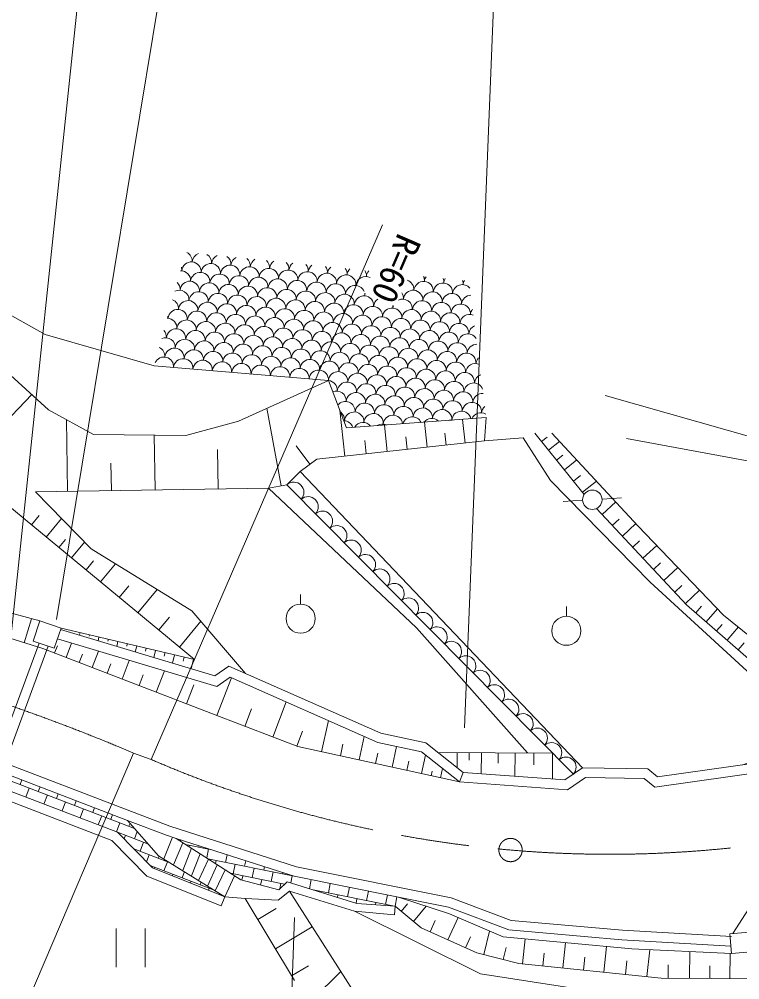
# Model space of a CAD drawing. Units: millimetres, scale not verified. Extents: x 40000 to 680000, y 20000 to 380000.
# Drawn here: x 437466 to 474568, y 269650 to 319129 of the extents above; entities that cross this region are included whole.
import ezdxf
from ezdxf.enums import TextEntityAlignment as Align

# ---------------------------------------------------------------- set-up
doc = ezdxf.new("R2010")
doc.units = ezdxf.units.MM
doc.header["$LTSCALE"] = 1000
doc.linetypes.add('CHAIN', pattern=[18.5, 12, -1.5, 3.5, -1.5])
for name, color, linetype, lineweight in [('M-BGD', 7, 'Continuous', 13), ('M-BMK', 2, 'CHAIN', 13), ('M-STR-HTXT', 7, 'Continuous', 13)]:
    doc.layers.add(name, color=color, linetype=linetype, lineweight=lineweight)
doc.styles.add('ＭＳ ゴシック', font='')
doc.styles.get('ＭＳ ゴシック').set_extended_font_data('MS Gothic')

msp = doc.modelspace()

# ---------------------------------------------------------------- linework, layer by layer
at = {"layer": 'M-BGD'}
for p, q in [((434627, 305210), (438799, 302893)), ((438799, 302893), (444418, 301271)), ((444418, 301271), (453399, 300517)), ((453399, 300517), (454325, 298084)), ((434630, 296147), (438110, 299798)), ((467639, 299740), (476966, 297101)), ((450948, 295094), (450223, 299089)), ((454238, 296627), (453982, 298986)), ((439957, 294810), (439897, 298503)), ((454325, 298084), (461510, 298606)), ((458478, 297087), (458338, 298375)), ((460427, 297299), (460295, 298517)), ((461510, 298606), (461422, 297407)), ((456417, 296863), (456269, 298225)), ((444463, 294882), (444417, 297698)), ((452798, 296470), (461422, 297407)), ((455328, 296745), (455254, 297426)), ((457448, 296975), (457378, 297619)), ((459453, 297193), (459387, 297802)), ((461422, 297407), (463421, 297564)), ((464015, 297813), (466557, 294652)), ((464362, 297382), (464644, 297608)), ((464725, 296931), (465288, 297384)), ((447710, 294935), (447678, 296965)), ((452436, 296203), (451731, 297158)), ((451933, 295832), (452798, 296470)), ((465134, 296422), (465452, 296678)), ((465543, 295913), (466179, 296425)), ((442210, 294846), (442187, 296254)), ((451250, 295148), (451933, 295832)), ((466475, 280568), (451933, 295832)), ((466004, 295339), (466363, 295628)), ((438301, 294783), (450303, 294977)), ((450303, 294977), (451250, 295148)), ((466002, 280245), (451250, 295148)), ((466466, 294765), (467183, 295342)), ((446488, 286148), (436153, 294696)), ((467475, 294410), (468473, 294472)), ((465479, 294285), (466477, 294347)), ((467185, 293924), (471826, 288971)), ((467480, 293609), (468181, 294267)), ((438099, 293086), (438493, 293561)), ((438860, 292456), (439647, 293407)), ((468002, 293052), (468350, 293379)), ((468524, 292496), (469220, 293148)), ((439511, 291918), (439848, 292325)), ((440162, 291379), (440835, 292193)), ((469054, 291930), (469408, 292261)), ((469584, 291364), (470292, 292026)), ((440908, 290763), (441294, 291229)), ((441654, 290146), (442425, 291078)), ((470125, 290787), (470485, 291125)), ((470665, 290210), (471386, 290886)), ((427639, 290126), (438681, 286720)), ((442617, 289350), (443115, 289951)), ((471216, 289622), (471583, 289966)), ((443580, 288553), (444575, 289757)), ((451955, 289003), (451955, 289503)), ((471767, 289034), (472501, 289723)), ((471826, 288971), (479699, 282098)), ((465639, 288378), (465639, 288878)), ((472299, 288559), (472592, 288895)), ((472837, 288089), (473424, 288761)), ((437726, 287015), (438107, 288250)), ((444648, 287669), (445201, 288337)), ((445717, 286786), (446822, 288121)), ((439625, 287766), (446488, 286148)), ((440598, 287537), (440565, 287396)), ((473373, 287620), (473666, 287956)), ((473910, 287152), (474496, 287823)), ((438487, 286992), (436271, 280993)), ((447638, 284752), (439438, 287212)), ((439881, 286257), (440166, 286993)), ((441085, 287422), (441068, 287351)), ((441571, 287307), (441524, 287108)), ((442058, 287192), (442035, 287093)), ((442545, 287078), (442484, 286820)), ((474482, 286653), (474793, 287010)), ((438961, 286832), (436738, 280814)), ((438681, 286720), (447771, 283206)), ((439291, 286484), (439434, 286853)), ((441227, 285736), (441552, 286577)), ((443031, 286963), (443001, 286834)), ((443518, 286848), (443444, 286532)), ((444005, 286734), (443967, 286575)), ((444491, 286619), (444403, 286244)), ((444978, 286504), (444934, 286317)), ((440554, 285996), (440717, 286417)), ((442764, 285142), (443135, 286102)), ((445465, 286389), (445363, 285956)), ((445951, 286275), (445900, 286058)), ((446438, 286160), (446322, 285668)), ((441995, 285439), (442181, 285919)), ((444519, 284463), (444943, 285560)), ((443641, 284803), (443853, 285351)), ((448321, 285240), (447638, 284752)), ((447640, 283256), (448395, 285207)), ((455936, 281872), (448321, 285240)), ((446080, 283860), (446457, 284835)), ((449084, 282705), (449429, 283607)), ((450529, 282153), (451218, 283959)), ((447771, 283206), (451806, 281666)), ((453035, 281397), (453386, 283000)), ((443402, 277450), (431098, 282168)), ((451755, 281685), (452048, 282452)), ((454969, 280974), (455233, 282183)), ((451806, 281666), (460136, 279843)), ((454002, 281185), (454134, 281790)), ((458181, 281384), (455936, 281872)), ((456665, 280603), (456897, 281663)), ((455817, 280788), (455933, 281318)), ((460136, 279843), (458181, 281384)), ((458183, 280271), (458390, 281219)), ((459016, 281363), (464931, 281327)), ((460016, 281357), (460011, 280579)), ((460638, 281353), (460636, 280964)), ((461261, 281349), (461254, 280262)), ((462130, 281344), (462127, 280800)), ((463000, 281338), (462992, 280133)), ((463964, 281332), (463960, 280730)), ((464928, 281327), (464920, 279990)), ((457424, 280437), (457528, 280911)), ((479928, 280952), (474212, 272036)), ((434068, 280493), (442524, 277251)), ((442524, 277251), (434068, 280493)), ((458671, 280164), (458723, 280401)), ((459160, 280057), (459263, 280531)), ((460136, 279843), (460326, 280331)), ((437606, 279944), (437515, 279707)), ((438539, 279586), (438449, 279349)), ((437982, 279528), (437803, 279062)), ((438916, 279170), (438737, 278704)), ((439473, 279227), (439382, 278992)), ((439849, 278813), (439670, 278346)), ((440406, 278869), (440316, 278634)), ((440783, 278455), (440604, 277988)), ((441340, 278511), (441250, 278276)), ((441717, 278097), (441538, 277630)), ((442274, 278152), (442184, 277918)), ((442651, 277739), (442472, 277272)), ((444645, 276042), (443044, 277856)), ((445047, 277091), (443044, 277856)), ((443175, 277709), (443117, 277560)), ((442524, 277251), (444321, 275416)), ((444116, 276641), (442524, 277251)), ((442938, 277093), (442866, 276903)), ((443548, 277286), (443405, 276914)), ((445555, 276928), (445047, 277091)), ((443872, 276735), (443693, 276268)), ((444913, 275876), (445361, 276990)), ((445409, 275568), (445892, 276712)), ((445555, 276928), (448881, 274791)), ((445763, 276795), (445776, 276858)), ((446024, 276627), (447306, 276368)), ((445233, 275678), (443363, 276394)), ((445883, 275275), (446343, 276422)), ((446214, 276504), (446231, 276585)), ((446329, 274998), (446788, 276136)), ((446721, 276486), (446734, 276551)), ((447118, 275924), (447211, 276387)), ((444160, 276089), (444020, 275723)), ((444671, 276026), (444627, 275910)), ((448051, 273931), (444645, 276042)), ((445094, 275731), (444915, 275264)), ((446703, 274767), (447207, 275867)), ((447180, 275884), (451625, 274987)), ((447569, 275634), (447602, 275798)), ((448092, 275700), (448171, 276092)), ((448484, 275111), (448583, 275601)), ((449073, 275502), (449130, 275785)), ((447500, 274273), (444202, 275537)), ((444321, 275416), (448051, 273931)), ((444448, 275443), (444422, 275376)), ((445969, 275221), (445849, 274906)), ((447164, 274481), (447662, 275574)), ((447559, 274236), (448075, 275309)), ((448337, 275140), (451129, 274577)), ((449464, 274913), (449563, 275403)), ((450053, 275304), (450088, 275479)), ((450444, 274715), (450543, 275205)), ((451033, 275107), (451046, 275172)), ((445382, 275085), (445351, 275006)), ((446315, 274727), (446280, 274636)), ((446835, 274685), (446782, 274548)), ((448051, 273931), (448551, 275003)), ((448881, 274791), (450829, 274290)), ((448927, 274779), (448974, 275012)), ((449897, 274530), (449954, 274814)), ((450829, 274290), (451258, 274701)), ((450878, 274337), (450934, 274616)), ((451258, 274701), (454850, 273575)), ((451449, 274641), (451523, 275008)), ((451625, 274987), (456915, 273920)), ((452409, 274340), (452504, 274810)), ((453385, 274122), (453484, 274612)), ((447249, 274369), (447210, 274266)), ((450793, 273754), (451383, 274219)), ((451383, 274219), (454725, 273182)), ((452601, 274280), (456783, 273437)), ((452889, 274190), (452895, 274221)), ((454365, 273924), (454464, 274415)), ((455346, 273727), (455444, 274217)), ((447867, 273467), (448051, 273931)), ((448051, 273931), (449103, 273840)), ((449103, 273840), (451641, 269605)), ((449103, 273840), (450793, 273754)), ((453848, 273889), (453875, 274023)), ((454808, 273589), (454855, 273826)), ((455811, 273506), (455836, 273628)), ((456326, 273529), (456425, 274019)), ((456915, 273920), (456817, 273434)), ((449749, 272762), (450697, 273330)), ((454725, 273182), (456781, 273003)), ((454850, 273575), (456817, 273434)), ((456781, 273003), (456817, 273434)), ((458157, 272332), (456817, 273434)), ((457132, 273175), (457458, 273571)), ((457765, 272654), (458417, 273446)), ((458618, 272124), (458878, 272701)), ((459541, 271708), (460061, 272861)), ((442451, 272295), (442451, 270295)), ((443951, 270295), (443951, 272295)), ((450659, 271245), (452555, 272381)), ((461032, 271035), (458157, 272332)), ((461383, 270947), (461686, 272158)), ((460451, 271297), (460708, 271866)), ((463382, 270475), (463514, 271753)), ((462380, 270698), (462536, 271321)), ((465460, 270261), (465594, 271559)), ((467571, 270043), (467707, 271362)), ((469786, 269814), (469929, 271198)), ((463193, 270495), (461032, 271035)), ((464421, 270368), (464488, 271017)), ((466515, 270152), (466583, 270812)), ((471983, 269726), (471995, 271102)), ((474057, 269709), (474068, 271005)), ((451494, 269852), (452364, 270374)), ((470521, 269738), (463193, 270495)), ((468679, 269928), (468750, 270620)), ((470883, 269735), (470888, 270423)), ((473020, 269718), (473025, 270366)), ((452578, 268651), (454027, 270074)), ((475774, 269695), (470521, 269738))]:
    msp.add_line(p, q, dxfattribs=at)
for points in [[(453399, 300517), (448764, 298432), (446041, 297679), (441290, 297737), (438972, 299011), (430195, 307016)], [(401477, 301515), (401308, 295814), (404182, 294658), (412587, 294658), (417899, 293627), (433364, 289534), (438528, 288136)], [(474723, 280722), (478668, 282129), (469951, 290127), (464827, 295376), (463421, 297564)], [(464890, 297813), (469326, 293033), (473732, 288440), (481386, 282254), (492666, 289940), (490572, 291190), (482199, 293439), (475981, 296189), (468733, 297532)], [(500626, 295590), (498473, 291296), (481787, 281719), (470336, 280103), (469834, 280514), (466475, 280568), (465560, 279943), (460326, 280331)], [(463640, 281334), (457922, 287784), (450303, 294977)], [(501073, 295365), (498853, 290938), (481952, 281237), (470189, 279578), (469652, 280017), (466626, 280066), (465698, 279431), (460136, 279843)], [(449122, 285433), (446362, 288659), (441175, 291846), (438301, 294783)], [(460326, 280331), (458400, 281848), (456092, 282350), (448263, 285812), (447547, 285301), (439598, 287686)], [(474140, 271881), (468523, 272214), (462789, 272708), (459710, 273867), (451751, 275472), (445213, 277563), (435029, 281469), (431059, 282748), (427371, 283647), (421410, 285031), (415644, 285927), (411041, 286457), (407696, 286698), (399094, 287432), (396302, 287431)], [(430922, 282266), (434863, 280998), (443045, 277859)], [(433889, 280027), (442243, 276824), (444038, 274990), (447867, 273467)], [(445555, 276928), (451625, 274987), (456915, 273920)], [(451383, 274219), (455173, 268277), (465959, 263584), (473864, 256544)], [(474111, 271382), (468487, 271715), (462677, 272216), (459572, 273384), (456915, 273920)], [(474143, 271001), (469006, 271241), (462377, 271859), (459619, 273053), (457046, 273894)], [(454725, 273182), (461225, 269965), (469417, 268689), (475305, 268483), (484033, 260620), (486338, 257861)]]:
    msp.add_lwpolyline(points, dxfattribs=at)
for points in [[(438528, 288136), (439625, 287766), (439274, 286726), (438178, 287096)], [(474055, 272023), (475049, 272108), (475137, 271087), (474143, 271001)]]:
    msp.add_lwpolyline(points, close=True, dxfattribs=at)
for centre, radius in [((466976, 294378), 500), ((451955, 288253), 750), ((465639, 287628), 750)]:
    msp.add_circle(centre, radius, dxfattribs=at)
for centre, radius, start, end in [((445875, 306668), 500, 355.2058, 63.3858), ((446871, 306584), 500, 110.03, 175.2058), ((446871, 306584), 500, 355.2058, 58.4137), ((447868, 306501), 500, 114.2349, 175.2058), ((447868, 306501), 500, 355.2058, 54.2089), ((448864, 306417), 500, 117.9618, 175.2058), ((448864, 306417), 500, 355.2058, 50.482), ((445335, 306211), 500, 355.2058, 16.3008), ((446331, 306128), 500, 355.2058, 175.2058), ((447328, 306044), 500, 355.2058, 175.2058), ((448324, 305961), 500, 355.2058, 175.2058), ((449321, 305877), 500, 355.2058, 175.2058), ((449861, 306334), 500, 121.3562, 175.2058), ((450317, 305793), 500, 355.2058, 175.2058), ((449861, 306334), 500, 355.2058, 47.0876), ((450857, 306250), 500, 124.5033, 175.2058), ((450857, 306250), 500, 355.2058, 43.9404), ((451854, 306166), 500, 127.4583, 175.2058), ((451854, 306166), 500, 355.2058, 40.9855), ((452850, 306083), 500, 130.2593, 175.2058), ((452850, 306083), 500, 355.2058, 38.1845), ((453847, 305999), 500, 132.9339, 175.2058), ((453847, 305999), 500, 355.2058, 35.5098), ((445791, 305671), 500, 355.2058, 93.0165), ((446788, 305588), 500, 355.2058, 175.2058), ((447784, 305504), 500, 355.2058, 175.2058), ((448781, 305421), 500, 355.2058, 175.2058), ((449777, 305337), 500, 355.2058, 175.2058), ((451314, 305710), 500, 355.2058, 175.2058), ((452310, 305626), 500, 355.2058, 175.2058), ((453307, 305543), 500, 355.2058, 175.2058), ((454303, 305459), 500, 355.2058, 175.2058), ((454843, 305916), 500, 135.5031, 175.2058), ((455300, 305376), 500, 62.0858, 175.2058), ((454843, 305916), 500, 355.2058, 32.9407), ((455840, 305832), 500, 137.9829, 175.2058), ((457833, 305665), 500, 355.2058, 25.7196), ((458829, 305581), 500, 145.0048, 175.2058), ((445251, 305215), 500, 355.2058, 45.6698), ((446247, 305131), 500, 355.2058, 175.2058), ((447244, 305048), 500, 355.2058, 175.2058), ((448240, 304964), 500, 355.2058, 175.2058), ((449237, 304881), 500, 355.2058, 175.2058), ((450233, 304797), 500, 355.2058, 175.2058), ((450774, 305253), 500, 355.2058, 175.2058), ((451770, 305170), 500, 355.2058, 175.2058), ((452767, 305086), 500, 355.2058, 175.2058), ((453763, 305003), 500, 355.2058, 175.2058), ((454760, 304919), 500, 21.5218, 175.2058), ((457293, 305208), 500, 355.2058, 73.0767), ((458289, 305125), 500, 355.2058, 175.2058), ((459286, 305041), 500, 355.2058, 175.2058), ((458829, 305581), 500, 355.2058, 23.439), ((459826, 305498), 500, 147.2357, 175.2058), ((460282, 304958), 500, 38.5431, 175.2058), ((459826, 305498), 500, 355.2058, 21.2081), ((460822, 305414), 500, 149.4232, 175.2058), ((445707, 304675), 500, 355.2058, 117.6485), ((446704, 304591), 500, 355.2058, 175.2058), ((447700, 304508), 500, 355.2058, 175.2058), ((448697, 304424), 500, 355.2058, 175.2058), ((449693, 304341), 500, 355.2058, 175.2058), ((451230, 304713), 500, 355.2058, 175.2058), ((452226, 304630), 500, 355.2058, 175.2058), ((453223, 304546), 500, 355.2058, 175.2058), ((454219, 304463), 500, 355.2058, 175.2058), ((455216, 304379), 500, 355.2058, 175.2058), ((454760, 304919), 500, 355.2058, 10.0368), ((455756, 304836), 500, 161.5949, 175.2058), ((456753, 304752), 500, 355.2058, 35.5022), ((457749, 304668), 500, 355.2058, 175.2058), ((458746, 304585), 500, 355.2058, 175.2058), ((459742, 304501), 500, 355.2058, 175.2058), ((460739, 304418), 500, 92.4308, 175.2058), ((445167, 304218), 500, 355.2058, 67.8907), ((446164, 304135), 500, 355.2058, 175.2058), ((447160, 304051), 500, 355.2058, 175.2058), ((448157, 303968), 500, 355.2058, 175.2058), ((449153, 303884), 500, 355.2058, 175.2058), ((450150, 303800), 500, 355.2058, 175.2058), ((450690, 304257), 500, 355.2058, 175.2058), ((451686, 304173), 500, 355.2058, 175.2058), ((452683, 304090), 500, 355.2058, 175.2058), ((453679, 304006), 500, 355.2058, 175.2058), ((454676, 303923), 500, 355.2058, 175.2058), ((455672, 303839), 500, 355.2058, 175.2058), ((456212, 304296), 500, 123.7637, 175.2058), ((456212, 304296), 500, 355.2058, 9.4868), ((457209, 304212), 500, 162.0574, 175.2058), ((457209, 304212), 500, 355.2058, 115.1842), ((458206, 304128), 500, 355.2058, 175.2058), ((459202, 304045), 500, 355.2058, 175.2058), ((460199, 303961), 500, 355.2058, 175.2058), ((444627, 303762), 500, 355.2058, 8.1328), ((445624, 303678), 500, 355.2058, 175.2058), ((446620, 303595), 500, 355.2058, 175.2058), ((447617, 303511), 500, 355.2058, 175.2058), ((448613, 303428), 500, 355.2058, 175.2058), ((449610, 303344), 500, 355.2058, 175.2058), ((451146, 303717), 500, 355.2058, 175.2058), ((452143, 303633), 500, 355.2058, 175.2058), ((453139, 303550), 500, 355.2058, 175.2058), ((454136, 303466), 500, 355.2058, 175.2058), ((455132, 303383), 500, 355.2058, 175.2058), ((456669, 303755), 500, 355.2058, 175.2058), ((457665, 303672), 500, 355.2058, 175.2058), ((458662, 303588), 500, 355.2058, 175.2058), ((459658, 303505), 500, 355.2058, 175.2058), ((460655, 303421), 500, 67.3922, 175.2058), ((461195, 303878), 500, 140.7023, 175.2058), ((445084, 303222), 500, 355.2058, 89.0768), ((446080, 303138), 500, 355.2058, 175.2058), ((447077, 303055), 500, 355.2058, 175.2058), ((448073, 302971), 500, 355.2058, 175.2058), ((449070, 302888), 500, 355.2058, 175.2058), ((450606, 303260), 500, 355.2058, 175.2058), ((451603, 303177), 500, 355.2058, 175.2058), ((452599, 303093), 500, 355.2058, 175.2058), ((453596, 303010), 500, 355.2058, 175.2058), ((454592, 302926), 500, 355.2058, 175.2058), ((455589, 302843), 500, 355.2058, 175.2058), ((456129, 303299), 500, 355.2058, 175.2058), ((457125, 303215), 500, 355.2058, 175.2058), ((458122, 303132), 500, 355.2058, 175.2058), ((459118, 303048), 500, 355.2058, 175.2058), ((460115, 302965), 500, 355.2058, 175.2058), ((461111, 302881), 500, 113.1108, 175.2058), ((444544, 302765), 500, 355.2058, 41.2525), ((445540, 302682), 500, 355.2058, 175.2058), ((446537, 302598), 500, 355.2058, 175.2058), ((447533, 302515), 500, 355.2058, 175.2058), ((448530, 302431), 500, 355.2058, 175.2058), ((449526, 302348), 500, 355.2058, 175.2058), ((450066, 302804), 500, 355.2058, 175.2058), ((451063, 302720), 500, 355.2058, 175.2058), ((452059, 302637), 500, 355.2058, 175.2058), ((453056, 302553), 500, 355.2058, 175.2058), ((454052, 302470), 500, 355.2058, 175.2058), ((455049, 302386), 500, 355.2058, 175.2058), ((456585, 302759), 500, 355.2058, 175.2058), ((457582, 302675), 500, 355.2058, 175.2058), ((458578, 302592), 500, 355.2058, 175.2058), ((459575, 302508), 500, 355.2058, 175.2058), ((460571, 302425), 500, 31.5863, 175.2058), ((445000, 302225), 500, 355.2058, 112.6761), ((445997, 302142), 500, 355.2058, 175.2058), ((446993, 302058), 500, 355.2058, 175.2058), ((447990, 301975), 500, 355.2058, 175.2058), ((448986, 301891), 500, 355.2058, 175.2058), ((450523, 302264), 500, 355.2058, 175.2058), ((451519, 302180), 500, 355.2058, 175.2058), ((452516, 302097), 500, 355.2058, 175.2058), ((453512, 302013), 500, 355.2058, 175.2058), ((454509, 301930), 500, 355.2058, 175.2058), ((455505, 301846), 500, 355.2058, 175.2058), ((456045, 302303), 500, 355.2058, 175.2058), ((457042, 302219), 500, 355.2058, 175.2058), ((458038, 302135), 500, 355.2058, 175.2058), ((459035, 302052), 500, 355.2058, 175.2058), ((460031, 301968), 500, 355.2058, 175.2058), ((461028, 301885), 500, 89.1558, 175.2058), ((444460, 301769), 500, 355.2058, 64.068), ((445457, 301685), 500, 355.2058, 175.2058), ((446453, 301602), 500, 355.2058, 175.2058), ((447450, 301518), 500, 355.2058, 175.2058), ((448446, 301435), 500, 355.2058, 175.2058), ((449443, 301351), 500, 355.2058, 175.2058), ((449983, 301807), 500, 355.2058, 175.2058), ((450979, 301724), 500, 355.2058, 175.2058), ((451976, 301640), 500, 355.2058, 175.2058), ((452972, 301557), 500, 355.2058, 175.2058), ((453969, 301473), 500, 355.2058, 175.2058), ((454965, 301390), 500, 355.2058, 175.2058), ((456502, 301762), 500, 355.2058, 175.2058), ((457498, 301679), 500, 355.2058, 175.2058), ((458495, 301595), 500, 355.2058, 175.2058), ((459491, 301512), 500, 355.2058, 175.2058), ((460488, 301428), 500, 355.2058, 175.2058), ((444917, 301229), 500, 355.2058, 154.068), ((445913, 301145), 500, 355.2058, 175.2058), ((446910, 301062), 500, 355.2058, 175.2058), ((447906, 300978), 500, 355.2058, 175.2058), ((448903, 300895), 500, 355.2058, 175.2058), ((450439, 301267), 500, 355.2058, 175.2058), ((451436, 301184), 500, 355.2058, 175.2058), ((452432, 301100), 500, 355.2058, 175.2058), ((453429, 301017), 500, 355.2058, 175.2058), ((454425, 300933), 500, 355.2058, 175.2058), ((455422, 300850), 500, 355.2058, 175.2058), ((455962, 301306), 500, 355.2058, 175.2058), ((456958, 301222), 500, 355.2058, 175.2058), ((457955, 301139), 500, 355.2058, 175.2058), ((458951, 301055), 500, 355.2058, 175.2058), ((459948, 300972), 500, 355.2058, 175.2058), ((460944, 300888), 500, 63.5674, 175.2058), ((461484, 301345), 500, 136.364, 175.2058), ((449359, 300354), 500, 84.932, 85.4795), ((449899, 300811), 500, 355.2058, 175.2058), ((450896, 300727), 500, 355.2058, 175.2058), ((451892, 300644), 500, 355.2058, 175.2058), ((452889, 300560), 500, 355.2058, 175.2058), ((453885, 300477), 500, 355.2058, 175.2058), ((454882, 300393), 500, 355.2058, 175.2058), ((456418, 300766), 500, 355.2058, 175.2058), ((457415, 300682), 500, 355.2058, 175.2058), ((458411, 300599), 500, 355.2058, 175.2058), ((459408, 300515), 500, 355.2058, 175.2058), ((460404, 300432), 500, 355.2058, 175.2058), ((450356, 300271), 500, 84.9059, 85.5057), ((451352, 300187), 500, 84.8819, 85.5297), ((452349, 300104), 500, 84.8595, 85.552), ((453345, 300020), 500, 84.8385, 85.573), ((453345, 300020), 500, 355.2058, 83.8691), ((454342, 299937), 500, 355.2058, 175.2058), ((455338, 299853), 500, 355.2058, 175.2058), ((455878, 300310), 500, 355.2058, 175.2058), ((456875, 300226), 500, 355.2058, 175.2058), ((457871, 300142), 500, 355.2058, 175.2058), ((458868, 300059), 500, 355.2058, 175.2058), ((459864, 299975), 500, 355.2058, 175.2058), ((460861, 299892), 500, 21.8575, 175.2058), ((461401, 300348), 500, 109.7521, 175.2058), ((453802, 299480), 500, 355.2058, 111.7054), ((454798, 299397), 500, 355.2058, 175.2058), ((456335, 299769), 500, 355.2058, 175.2058), ((457331, 299686), 500, 355.2058, 175.2058), ((458328, 299602), 500, 355.2058, 175.2058), ((459324, 299519), 500, 355.2058, 175.2058), ((460321, 299435), 500, 355.2058, 175.2058), ((461317, 299352), 500, 85.8541, 175.2058), ((454258, 298940), 500, 355.2058, 139.7664), ((455255, 298857), 500, 355.2058, 175.2058), ((455795, 299313), 500, 355.2058, 175.2058), ((456791, 299229), 500, 355.2058, 175.2058), ((457788, 299146), 500, 355.2058, 175.2058), ((458784, 299062), 500, 355.2058, 175.2058), ((459781, 298979), 500, 355.2058, 175.2058), ((460777, 298895), 500, 355.2058, 175.2058), ((453718, 298484), 500, 355.2058, 52.5501), ((454715, 298400), 500, 355.2058, 175.2058), ((456251, 298773), 500, 355.2058, 175.2058), ((457248, 298689), 500, 355.2058, 175.2058), ((458244, 298606), 500, 355.2058, 175.2058), ((459241, 298522), 500, 355.2058, 175.2058), ((460237, 298439), 500, 12.705, 175.2058), ((461774, 298812), 500, 132.2791, 175.2058), ((454175, 297944), 500, 19.1313, 88.3822), ((455711, 298317), 500, 355.2058, 175.2058), ((456708, 298233), 500, 6.9092, 175.2058), ((457704, 298149), 500, 25.1964, 163.1061), ((458701, 298066), 500, 46.2255, 142.0771), ((459697, 297982), 500, 82.9882, 105.3144), ((461234, 298355), 500, 59.5646, 156.7819), ((455171, 297860), 500, 38.8646, 149.438), ((456168, 297776), 500, 65.849, 122.4536), ((451601, 294758), 525, 317.4191, 131.9955), ((452339, 294013), 525, 317.4191, 131.9955), ((453076, 293268), 525, 317.4191, 131.9955), ((453814, 292523), 525, 317.4191, 131.9955), ((454552, 291778), 525, 317.4191, 131.9955), ((455289, 291032), 525, 317.4191, 131.9955), ((456027, 290287), 525, 317.4191, 131.9955), ((456764, 289542), 525, 317.4191, 131.9955), ((457502, 288797), 525, 317.4191, 131.9955), ((458240, 288052), 525, 317.4191, 131.9955), ((458977, 287307), 525, 317.4191, 131.9955), ((459715, 286561), 525, 317.4191, 131.9955), ((460452, 285816), 525, 317.4191, 131.9955), ((461190, 285071), 525, 317.4191, 131.9955), ((461928, 284326), 525, 317.4191, 131.9955), ((462665, 283581), 525, 317.4191, 131.9955), ((463403, 282836), 525, 317.4191, 131.9955), ((464140, 282090), 525, 317.4191, 131.9955), ((464878, 281345), 525, 317.4191, 131.9955), ((465616, 280600), 525, 317.4191, 131.9955)]:
    msp.add_arc(centre, radius, start, end, dxfattribs=at)
at = {"layer": 'M-BMK'}
msp.add_line((444261, 280996), (443347, 281329), dxfattribs=at)
msp.add_circle((462764, 276333), 600, dxfattribs=at)
for centre, radius, start, end in [((404354, 189679), 99601, 66.95259, 86.11247), ((467861, 335600), 59485, 246.62524, 304.75696)]:
    msp.add_arc(centre, radius, start, end, dxfattribs=at)
at = {"layer": 'M-STR-HTXT'}
for p, q in [((439393, 288205), (448326, 342363)), ((437048, 287424), (441849, 333095)), ((460386, 282622), (462172, 326730)), ((444261, 280996), (456163, 308534)), ((443347, 281329), (431602, 253724)), ((451648, 272851), (450978, 255599))]:
    msp.add_line(p, q, dxfattribs=at)

# ---------------------------------------------------------------- texts
at = {"layer": 'M-STR-HTXT', "style": 'ＭＳ ゴシック'}
msp.add_text('R=60', height=1320, rotation=246.625, dxfattribs=at).set_placement((456622, 308336), align=Align.BOTTOM_LEFT)

doc.saveas('drawing.dxf')
